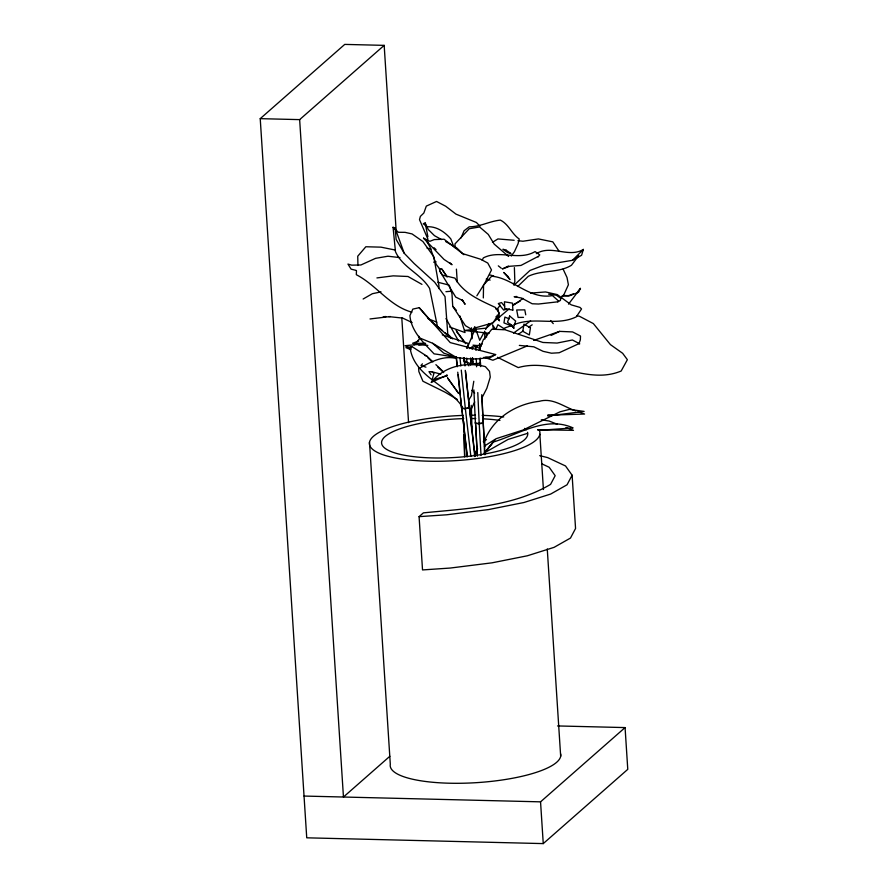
<?xml version="1.0" encoding="UTF-8"?>
<svg xmlns="http://www.w3.org/2000/svg" width="888" height="888" viewBox="0 0 888 888"><rect width="100%" height="100%" fill="white"/><g stroke="black" fill="none" stroke-linecap="round" stroke-linejoin="round"><path stroke-width="1.33" d="M467.166 456.865L461.594 406.493L467.354 456.476M483.327 297.946L483.56 285.015L491.686 276.201C513.297 278.088 529.17 299.833 552.458 295.582L558.519 300.999L557.764 301.82L538.494 304.029L532.167 303.763L521.611 298.057L514.152 296.725L516.805 296.481M461.505 407.703L460.683 397.868M484.371 451.903L484.537 445.954L496.159 438.683L523.232 429.959L559.94 411.821L569.474 409.379L584.104 411.41L547.763 416.017M484.604 446.708L484.837 440.148C493.573 417.893 516.15 403.973 539.316 401.309C552.658 397.469 563.747 406.882 575.668 410.867M356.476 270.762L356.31 274.703C376.457 285.048 389.543 306.127 411.888 312.176M477.311 456.221L475.502 422.411M438.716 288.567L438.972 285.914L433.788 256.743L422.899 241.514L412.065 233.933L405.061 232.345L398.368 232.279L393.073 227.284L395.471 251.67C402.586 267.632 420.79 273.626 429.626 288.422L437.418 326.307L450.849 338.317M472.793 362.837L472.694 363.758L480.353 363.458L480.297 358.552M475.402 422.91L475.491 421.978M472.671 363.203L472.616 358.23M508.513 266L502.419 268.942L509.701 266.278L520.967 265.434L538.15 256.443M473.792 381.263L471.417 395.782L468.531 400.255M466.844 348.151L468.398 343.478L442.257 334.854M519.325 345.399L533.832 346.808L543.09 351.326L551.481 353.213L559.174 352.747L578.976 343.645L580.352 339.86L580.508 336.019L572.582 331.923L559.618 331.379L533.621 340.426M479.22 350.383L483.183 340.026L491.83 329.215L505.05 329.759L542.89 342.468L557.076 343.057L572.405 339.993L579.72 343.811L578.976 343.645M467.11 348.24L474.303 330.791M461.061 237.917L464.069 230.78L469.264 226.806C480.375 226.817 489.499 221.179 500.377 220.113C508.868 224.32 511.532 233.711 519.214 238.994L518.037 243.812L514.418 251.693L511.277 256.044M495.948 329.104L497.924 324.719L505.061 329.337M471.162 409.29L474.714 401.931M482.206 260.262L483.35 257.897C499.678 249.417 518.747 261.216 535.087 251.593L539.749 254.889L538.072 256.965M577.3 292.441L580.452 288.4L578.499 292.33L569.252 295.882L562.015 295.993M481.862 398.057L486.868 388.234L490.265 377.078L489.543 371.362L485.392 366.644C466.011 361.405 443.889 366.256 431.157 382.462L447.186 375.036L445.31 376.379M572.116 475.213L567.055 484.781L550.649 494.072L523.942 502.508L488.578 509.557L446.764 514.785L419.081 516.649L422.522 569.93L450.205 568.054L492.019 562.826L527.383 555.777L554.101 547.341L570.496 538.05L575.557 528.482L572.116 475.213L565.523 465.967L547.685 457.62L539.704 455.633M483.627 333.111L479.72 340.282L475.047 327.306M485.581 329.526L488.833 323.543M513.442 284.193L514.851 281.818L514.385 267.621M474.581 453.169L477.655 448.884M578.61 255.766L571.472 265.257C558.319 273.282 542.046 269.73 528.282 276.312L517.693 286.502M581.773 251.548L583.361 249.439C568.731 258.33 551.337 244.378 536.319 253.646M568.531 304.14L580.452 288.4M496.98 309.435L500.255 305.128M484.36 453.257L494.838 439.893L484.337 453.102L493.706 441.514M476.856 295.804L484.781 283.172L491.497 269.952L487.767 263.048L480.641 259.241L462.515 253.579L444.067 239.227L434.276 239.582L429.836 241.303L423.532 238.151L444.044 259.44L452.036 264.735L450.038 262.848M414.152 344.844L419.491 338.839L418.914 336.252M422.444 363.836L420.945 365.501L425.929 367.155M561.227 297.547L563.913 294.627L568.398 284.759L567.021 277.511L563.092 269.064M572.483 260.306L583.361 249.439L581.585 255.278L572.483 260.306L544.399 265.001L529.981 270.452L513.952 285.27M557.531 725.94L625.074 727.583L627.772 769.341L543.256 843.6L306.737 837.817L260.228 118.659L344.744 44.4L384.171 45.366L396.237 231.946M260.228 118.659L299.644 119.625L384.171 45.366M419.081 516.649L423.387 512.864C466.367 508.602 512.509 506.804 550.571 484.382L555.178 475.679L549.184 467.266L541.691 463.758M389.843 756.276L343.456 797.024L299.644 119.625M304.04 796.059L540.548 801.842L625.074 727.583M474.281 454.512L477.211 452.025M509.268 308.769L486.224 328.138L464.413 330.425L489.055 333.289M503.019 329.504L504.928 327.916L511.421 325.63M513.475 333.122L530.613 320.857M513.453 305.25L523.054 298.424M483.305 441.736L486.435 439.593M518.492 334.154L523.065 331.035M528.771 327.139L532.19 324.808M363.137 299.012L372.383 293.706L381.019 291.886M492.463 242.302L497.935 238.939L514.152 240.271M495.626 354.545C476.001 363.525 454.412 356.432 434.077 353.868C423.842 342.946 411.244 331.546 409.912 315.617L412.831 309.091L419.214 307.692L450.238 342.601L495.626 354.545L489.732 357.908L485.725 356.865M484.138 453.035L508.036 439.438L527.505 433.366M419.946 368.021C430.813 361.793 443.789 355.089 456.565 358.563M557.764 301.82L560.395 300.444L560.794 298.312L556.354 295.216L548.629 294.15M513.32 304.695L520.301 301.043M551.071 335.431L559.618 331.379M492.563 442.268C518.481 434.665 545.498 415.484 573.093 427.916L538.916 430.369M527.439 345.843L492.907 360.217L483.971 357.276M441.547 239.571L434.476 235.675L428.249 229.515L425.174 222.977L423.265 223.709L426.939 226.751C436.574 226.196 444.766 231.879 450.827 238.939L453.757 246.664M418.77 340.97L412.598 343.279L425.607 343.334M573.481 293.817L568.387 295.66L563.07 295.471M514.019 324.719C533.866 316.161 556.665 326.595 576.345 316.794L581.54 308.957L579.975 307.403L571.217 304.85L557.287 294.583L545.521 291.952L530.524 293.107M469.197 348.584L482.217 344.033M457.753 372.194L461.56 408.18L465.368 408.746L469.186 407.514L469.219 405.872L465.578 371.439M506.915 309.057L503.685 310.067L498.301 303.574L501.531 302.564L504.606 306.271M461.56 408.18L465.356 408.669L469.186 407.503L469.208 405.772L475.025 456.177M432.944 361.893L427.084 356.321L412.021 346.631L410.844 346.964L410.323 349.439C415.562 377.067 447.608 385.037 462.226 406.66M447.241 375.857L432.09 379.986L433.932 373.326L431.723 371.717L428.971 371.65L431.135 374.88M473.892 389.899L475.424 423.421L479.209 423.842L483.072 423.121L481.995 396.425M412.021 346.631L405.949 347.652L410.922 349.694M418.692 344.966L425.474 343.867M433.644 262.16L436.064 261.782M475.424 423.421L483.072 423.121L483.161 422.033L484.582 446.786M472.471 357.664L472.694 363.703L480.353 363.458L480.441 362.537L480.63 366.6M390.398 316.528L370.019 318.959M445.931 291.686L451.382 291.22M376.923 277.922L393.173 275.857L407.992 276.49L421.944 284.382M383.261 316.705L385.991 316.539M523.509 317.36L518.115 317.438L516.683 309.968L524.786 309.856L525.74 314.84M537.839 429.748L573.481 430.336L565.934 427.505M552.392 415.429L547.63 415.24L584.582 414.041L578.21 411.777M427.838 345.41L417.305 344.533L405.083 345.687L411.066 348.795M481.241 345.887L473.015 345.166L480.353 348.806M537.662 429.848L541.236 430.203M388.633 316.594L402.664 318.082L412.143 322.555M517.915 240.692L522.943 241.236L538.417 238.928L552.802 241.847L559.24 251.482M399.989 257.609L387.956 256.221L375.58 258.33L360.916 264.979L351.681 265.157L347.963 264.08L351.115 269.153L356.144 270.407M541.303 419.758L549.117 421.034L557.231 424.231M576.701 315.751L579.42 316.261L593.362 323.587L610.433 344.622L622.643 353.291L627.372 359.696L621.156 371.029C587.279 385.203 552.891 357.575 518.248 367.588L497.469 357.287M395.016 249.994L380.974 247.153L365.845 246.753L357.742 256.21L357.942 265.512M446.109 275.213L441.88 269.108L439.405 268.587L439.793 271.073L455.733 297.091L462.626 300.477M495.715 308.858L498.079 309.357L499.511 317.516L495.97 316.761M427.05 248.163L431.002 249.04M437.884 282.251L448.262 284.882M489.754 274.914L493.673 275.924M486.236 279.087L490.143 280.097M431.723 371.717L440.77 374.126M449.528 326.973L465.057 332.567L459.94 315.95M464.08 361.061L472.716 364.524M428.072 318.67L436.785 322.178M511.699 326.051L503.951 322.888L504.895 317.072L509.312 318.881M419.369 337.851L432.634 343.279L456.188 357.365L443.778 353.124L432.634 343.279M424.597 355.3L427.084 356.321M445.765 241.603L456.476 247.708L463.913 254.734M393.073 227.284L395.193 228.338L404.184 253.213L414.086 263.47L434.676 282.218L445.032 296.57L447.774 334.088L452.603 338.872M463.802 421.656L464.746 456.71M457.398 399.522L445.154 392.241L422.932 381.241L418.87 371.584L418.57 367.388M463.436 360.217L466.877 362.393L468.875 365.856M445.121 332.789L450.26 336.885M498.301 265.845L501.309 268.254M423.532 238.151L428.06 242.08M431.202 321.212L442.035 330.325M428.005 357.975L431.934 361.627M437.817 367.11L443.711 372.583M434.054 247.741L436.052 249.628M435.886 364.668L442.801 371.228M508.613 256.466L494.194 244.111L488.278 234.421L479.587 226.973L469.253 228.738L454.967 243.923L455.189 247.763M479.953 226.14L476.401 222.488L455.955 214.108L445.687 206.227L436.563 201.465L426.318 206.105L423.842 213.02L420.39 216.372L419.513 219.647L427.961 239.261M471.928 390.298L474.647 393.129M449.239 285.159L451.981 293.861L452.725 306.282L456.377 310.323M510.4 324.187L514.041 328.316L511.888 325.163M550.604 320.524L553.268 323.621M419.214 307.692L429.792 320.046M440.293 269.697L436.219 264.402L429.936 246.897L426.062 240.193M496.47 316.894L499.467 320.834L497.091 315.329M456.843 331.979L464.957 342.746M456.032 330.336L465.767 343.634M447.641 378.077L458.641 393.428L447.552 377.888M470.562 358.253L472.782 361.516M441.88 269.108L447.13 277.056M462.104 299.756L465.101 304.295L462.182 299.822M452.725 306.282L465.412 325.652L475.513 331.568L473.515 328.349L493.051 322.866L499.223 313.12L495.437 307.481C480.153 300.266 463.691 293.651 454.911 278.099L442.446 275.147L439.793 271.073M495.293 329.082L492.551 324.819L493.528 329.415M404.184 253.213L396.137 239.416L395.193 228.338M445.976 318.548L458.596 341.092M425.174 222.977L427.905 236.807M474.836 456.554L465.245 370.329M465.368 408.746L470.862 456.421M474.536 326.928L474.814 329.537M464.124 357.664L464.99 365.934M463.936 357.931L464.668 364.813M459.962 357.709L460.839 365.967M461.272 370.107L465.356 408.669M456.343 356.909L457.353 366.466M458.219 374.658L460.384 395.138M456.155 357.176L457.176 366.733M456.41 269.131L457.265 282.129M539.849 434.243L543.423 489.521M547.263 548.951L560.672 756.254M540.548 801.842L543.256 843.6M401.776 317.627L408.569 422.666M369.486 442.28L390.309 764.291A85.448 22.4 -3.7 0 0 475.746 782.705A85.448 22.4 -3.7 0 0 560.65 753.901M484.826 450.915L484.981 453.668M484.904 454.745L481.773 394.649M479.209 423.842L481.03 455.477M475.668 425.141L477.311 453.779M486.58 337.196L486.458 334.598L484.548 331.257L484.915 339.05M480.475 366.178L480.153 358.008M476.479 364.08L476.601 366.788M477.777 392.552L479.198 423.731M479.731 343.556L479.842 346.287M479.642 344.378L479.842 349.828M475.102 327.195L475.202 329.925M475.813 346.276L475.968 350.372M476.268 358.541L476.479 363.991M471.484 327.805L471.894 338.872M471.384 328.627L471.75 338.306M472.061 346.609L472.161 349.373M463.991 434.621L464.579 456.621M471.428 406.948L471.761 430.502M471.228 405.317L471.595 430.247M470.851 358.586L470.884 364.113M470.673 358.23L470.718 365.146M466.755 358.086L466.788 362.237M538.861 429.603A85.448 22.4 -3.7 0 1 460.994 460.262A85.448 22.4 -3.7 0 1 369.386 443.123A85.448 22.4 -3.7 0 1 463.025 415.418M471.339 415.24A85.448 22.4 -3.7 0 1 475.435 415.24M482.184 415.362A85.448 22.4 -3.7 0 1 503.729 416.949M527.528 432.312A73.238 19.203 -3.7 0 1 455.622 457.442A73.238 19.203 -3.7 0 1 381.685 441.591A73.238 19.203 -3.7 0 1 463.703 418.625M471.806 418.526A73.238 19.203 -3.7 0 1 475.757 418.57M482.561 418.792A73.238 19.203 -3.7 0 1 499.944 420.435M524.519 428.382A73.238 19.203 -3.7 0 1 526.129 429.903M530.447 327.805L529.337 334.954L522.821 331.28L523.942 324.131L530.447 327.805M509.656 316.006L507.525 322.211L513.542 327.272L515.662 321.068L509.656 316.006M512.853 310.079L504.773 308.724L504.417 301.787L512.498 303.141L512.853 310.079M506.105 250.15L502.908 249.262L507.803 252.692L510.989 253.568L506.105 250.15M507.781 276.323L503.796 272.461L509.967 279.565L507.781 276.323"/></g></svg>
